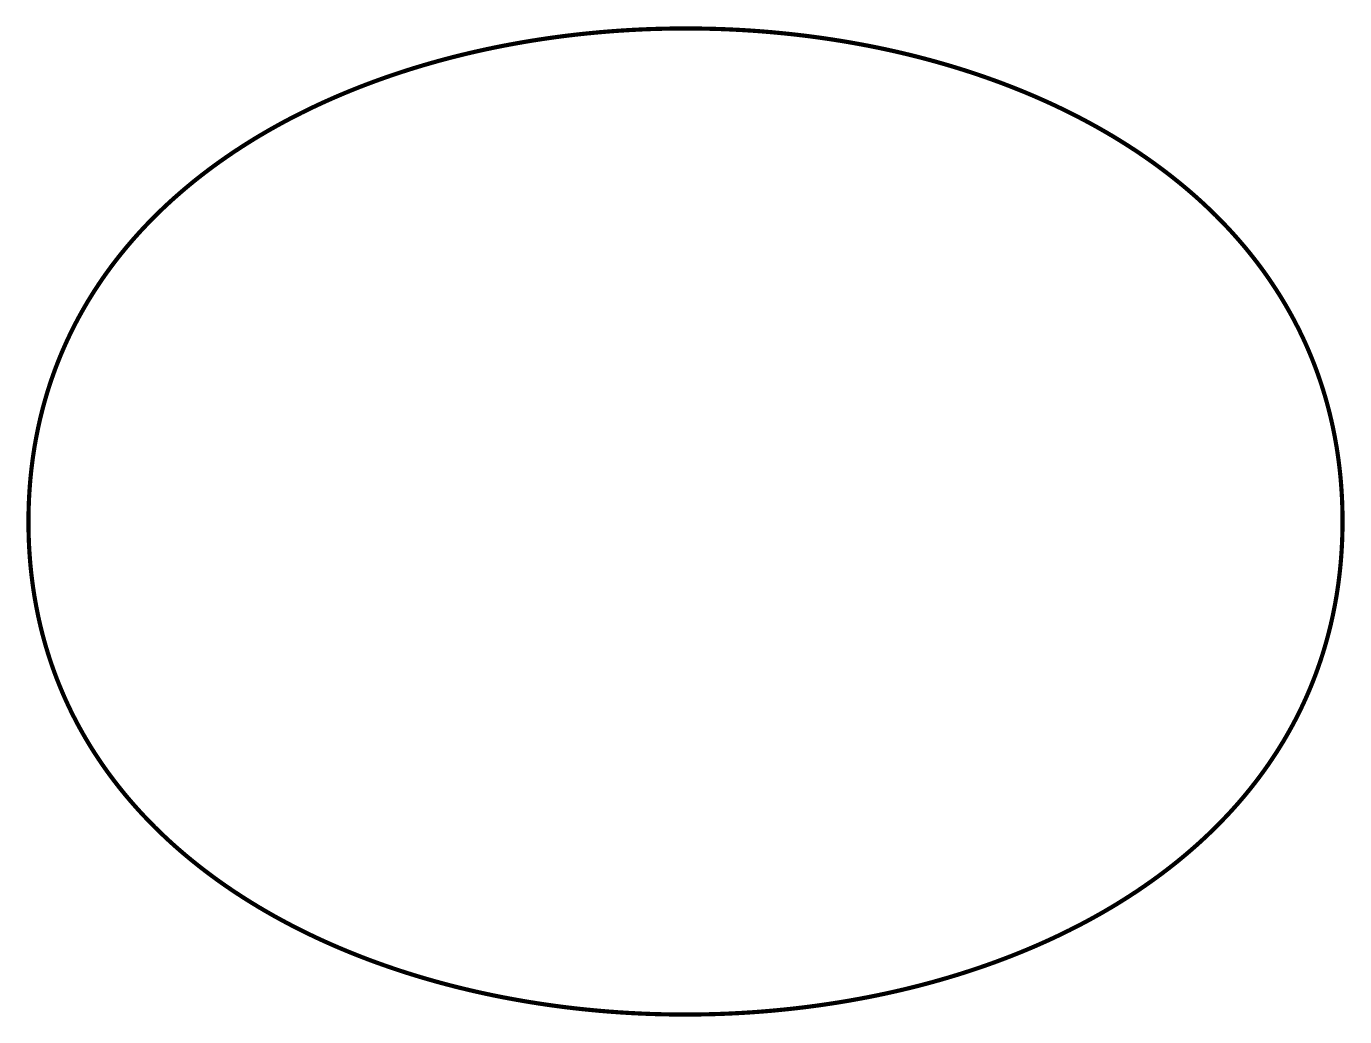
# Model space of a CAD drawing. Extents: x 0.05 to 3.21, y 0.05 to 2.42.
import ezdxf

# ---------------------------------------------------------------- set-up
doc = ezdxf.new("R2010")
doc.units = 0
doc.header["$LTSCALE"] = 0.166667
doc.layers.add('FOREGROUND', color=7, linetype='CONTINUOUS')

msp = doc.modelspace()

# ---------------------------------------------------------------- linework, layer by layer
at = {"layer": 'FOREGROUND', "linetype": 'CONTINUOUS', "const_width": 0.01}
msp.add_lwpolyline([(3.2, 1.231667), (3.199894, 1.247012), (3.199589, 1.262257), (3.199087, 1.277402), (3.198388, 1.292447), (3.197495, 1.307391), (3.196407, 1.322235), (3.195127, 1.336979), (3.193656, 1.351622), (3.191996, 1.366165), (3.190146, 1.380608), (3.18811, 1.394951), (3.185887, 1.409193), (3.18348, 1.423335), (3.18089, 1.437377), (3.178117, 1.451318), (3.175164, 1.465159), (3.172031, 1.4789), (3.168721, 1.49254), (3.165233, 1.506081), (3.16157, 1.51952), (3.157733, 1.53286), (3.153723, 1.546099), (3.149541, 1.559239), (3.14519, 1.572277), (3.140669, 1.585216), (3.13598, 1.598054), (3.131125, 1.610792), (3.126105, 1.623429), (3.120922, 1.635967), (3.115576, 1.648404), (3.110068, 1.660741), (3.104401, 1.672977), (3.098575, 1.685113), (3.092593, 1.697149), (3.086454, 1.709084), (3.08016, 1.72092), (3.073714, 1.732655), (3.067115, 1.744289), (3.060365, 1.755824), (3.053466, 1.767258), (3.046419, 1.778592), (3.039226, 1.789825), (3.031886, 1.800958), (3.024403, 1.811991), (3.016777, 1.822924), (3.009009, 1.833756), (3.0011, 1.844488), (2.993053, 1.85512), (2.984868, 1.865652), (2.976547, 1.876083), (2.968091, 1.886414), (2.959501, 1.896644), (2.950778, 1.906775), (2.941925, 1.916805), (2.932941, 1.926734), (2.923829, 1.936564), (2.91459, 1.946293), (2.905225, 1.955922), (2.895735, 1.96545), (2.886122, 1.974879), (2.876387, 1.984207), (2.866531, 1.993434), (2.856556, 2.002562), (2.846462, 2.011589), (2.836252, 2.020515), (2.825926, 2.029342), (2.815486, 2.038068), (2.804934, 2.046694), (2.794269, 2.05522), (2.783495, 2.063645), (2.772611, 2.07197), (2.76162, 2.080195), (2.750522, 2.088319), (2.73932, 2.096343), (2.728013, 2.104267), (2.716604, 2.112091), (2.705094, 2.119814), (2.693484, 2.127437), (2.681776, 2.13496), (2.66997, 2.142382), (2.658068, 2.149704), (2.646072, 2.156926), (2.633983, 2.164048), (2.621801, 2.171069), (2.609529, 2.17799), (2.597167, 2.18481), (2.584717, 2.191531), (2.57218, 2.198151), (2.559558, 2.20467), (2.546852, 2.21109), (2.534063, 2.217409), (2.521192, 2.223628), (2.508241, 2.229746), (2.495211, 2.235765), (2.482103, 2.241683), (2.468919, 2.2475), (2.45566, 2.253218), (2.442327, 2.258835), (2.428921, 2.264352), (2.415445, 2.269768), (2.401898, 2.275084), (2.388283, 2.2803), (2.374601, 2.285416), (2.360853, 2.290431), (2.34704, 2.295346), (2.333164, 2.300161), (2.319226, 2.304876), (2.305227, 2.30949), (2.291169, 2.314004), (2.277052, 2.318417), (2.262879, 2.32273), (2.24865, 2.326943), (2.234367, 2.331056), (2.220032, 2.335068), (2.205644, 2.33898), (2.191207, 2.342792), (2.17672, 2.346504), (2.162186, 2.350115), (2.147605, 2.353626), (2.132979, 2.357036), (2.118309, 2.360347), (2.103597, 2.363557), (2.088844, 2.366667), (2.074051, 2.369676), (2.05922, 2.372585), (2.044351, 2.375394), (2.029446, 2.378102), (2.014507, 2.380711), (1.999534, 2.383219), (1.984529, 2.385626), (1.969494, 2.387934), (1.954429, 2.390141), (1.939336, 2.392247), (1.924216, 2.394254), (1.909071, 2.39616), (1.893901, 2.397966), (1.878709, 2.399672), (1.863495, 2.401277), (1.84826, 2.402782), (1.833007, 2.404187), (1.817736, 2.405491), (1.802449, 2.406695), (1.787146, 2.407799), (1.77183, 2.408802), (1.756501, 2.409706), (1.741162, 2.410508), (1.725812, 2.411211), (1.710454, 2.411813), (1.695088, 2.412315), (1.679717, 2.412717), (1.664341, 2.413019), (1.648961, 2.41322), (1.63358, 2.41332), (1.618198, 2.413321), (1.602816, 2.413221), (1.587436, 2.413021), (1.57206, 2.412721), (1.556688, 2.41232), (1.541321, 2.411819), (1.525962, 2.411218), (1.510612, 2.410516), (1.495271, 2.409715), (1.47994, 2.408812), (1.464623, 2.40781), (1.449319, 2.406707), (1.434029, 2.405504), (1.418757, 2.404201), (1.403501, 2.402797), (1.388265, 2.401293), (1.373048, 2.399689), (1.357853, 2.397985), (1.342681, 2.39618), (1.327533, 2.394275), (1.31241, 2.392269), (1.297314, 2.390164), (1.282245, 2.387958), (1.267206, 2.385651), (1.252198, 2.383245), (1.237222, 2.380738), (1.222278, 2.378131), (1.207369, 2.375423), (1.192496, 2.372615), (1.17766, 2.369707), (1.162863, 2.366699), (1.148105, 2.36359), (1.133388, 2.360381), (1.118714, 2.357072), (1.104083, 2.353662), (1.089497, 2.350152), (1.074957, 2.346542), (1.060465, 2.342832), (1.046021, 2.339021), (1.031628, 2.33511), (1.017286, 2.331098), (1.002997, 2.326987), (0.988762, 2.322775), (0.974582, 2.318462), (0.960459, 2.31405), (0.946394, 2.309537), (0.932389, 2.304924), (0.918443, 2.30021), (0.90456, 2.295396), (0.89074, 2.290482), (0.876984, 2.285468), (0.863294, 2.280353), (0.849671, 2.275138), (0.836117, 2.269823), (0.822632, 2.264408), (0.809218, 2.258892), (0.795877, 2.253276), (0.782609, 2.247559), (0.769416, 2.241742), (0.7563, 2.235825), (0.743261, 2.229808), (0.7303, 2.22369), (0.71742, 2.217472), (0.704621, 2.211154), (0.691905, 2.204735), (0.679273, 2.198217), (0.666727, 2.191597), (0.654267, 2.184878), (0.641895, 2.178058), (0.629612, 2.171138), (0.61742, 2.164118), (0.60532, 2.156997), (0.593313, 2.149776), (0.5814, 2.142455), (0.569583, 2.135033), (0.557863, 2.127511), (0.546242, 2.119889), (0.53472, 2.112167), (0.5233, 2.104344), (0.511981, 2.096421), (0.500766, 2.088397), (0.489656, 2.080274), (0.478653, 2.07205), (0.467757, 2.063726), (0.456969, 2.055301), (0.446292, 2.046776), (0.435727, 2.038151), (0.425274, 2.029425), (0.414935, 2.0206), (0.404711, 2.011674), (0.394604, 2.002647), (0.384615, 1.99352), (0.374745, 1.984294), (0.364996, 1.974966), (0.355369, 1.965539), (0.345865, 1.956011), (0.336485, 1.946383), (0.327231, 1.936654), (0.318104, 1.926825), (0.309106, 1.916896), (0.300237, 1.906867), (0.291499, 1.896737), (0.282894, 1.886507), (0.274422, 1.876177), (0.266085, 1.865746), (0.257885, 1.855215), (0.249821, 1.844584), (0.241897, 1.833853), (0.234113, 1.823021), (0.22647, 1.812089), (0.21897, 1.801056), (0.211614, 1.789924), (0.204403, 1.778691), (0.197339, 1.767357), (0.190423, 1.755924), (0.183656, 1.74439), (0.17704, 1.732755), (0.170576, 1.721021), (0.164264, 1.709186), (0.158108, 1.697251), (0.152107, 1.685215), (0.146263, 1.67308), (0.140577, 1.660844), (0.135051, 1.648507), (0.129687, 1.636071), (0.124484, 1.623534), (0.119445, 1.610897), (0.114571, 1.598159), (0.109863, 1.585321), (0.105323, 1.572383), (0.100951, 1.559344), (0.09675, 1.546206), (0.09272, 1.532967), (0.088863, 1.519627), (0.08518, 1.506188), (0.081672, 1.492648), (0.078341, 1.479007), (0.075187, 1.465267), (0.072213, 1.451426), (0.06942, 1.437485), (0.066808, 1.423443), (0.06438, 1.409301), (0.062136, 1.395059), (0.060078, 1.380717), (0.058207, 1.366274), (0.056524, 1.351731), (0.055031, 1.337088), (0.053729, 1.322344), (0.052619, 1.3075), (0.051703, 1.292556), (0.050982, 1.277512), (0.050457, 1.262367), (0.050129, 1.247122), (0.050001, 1.231776), (0.050001, 1.231776), (0.050104, 1.216431), (0.050407, 1.201186), (0.050907, 1.186041), (0.051604, 1.170996), (0.052496, 1.156052), (0.053582, 1.141208), (0.05486, 1.126464), (0.056329, 1.11182), (0.057988, 1.097277), (0.059835, 1.082834), (0.06187, 1.068491), (0.064091, 1.054249), (0.066496, 1.040107), (0.069085, 1.026065), (0.071856, 1.012123), (0.074807, 0.998282), (0.077938, 0.984541), (0.081247, 0.9709), (0.084733, 0.95736), (0.088394, 0.94392), (0.09223, 0.93058), (0.096238, 0.91734), (0.100418, 0.904201), (0.104769, 0.891162), (0.109288, 0.878223), (0.113975, 0.865384), (0.118828, 0.852646), (0.123846, 0.840008), (0.129029, 0.827471), (0.134373, 0.815033), (0.139879, 0.802696), (0.145544, 0.790459), (0.151369, 0.778323), (0.15735, 0.766286), (0.163487, 0.75435), (0.169779, 0.742515), (0.176225, 0.730779), (0.182822, 0.719144), (0.18957, 0.707609), (0.196468, 0.696175), (0.203513, 0.68484), (0.210706, 0.673606), (0.218043, 0.662473), (0.225526, 0.651439), (0.233151, 0.640506), (0.240917, 0.629673), (0.248824, 0.618941), (0.25687, 0.608308), (0.265053, 0.597776), (0.273373, 0.587344), (0.281828, 0.577013), (0.290417, 0.566782), (0.299138, 0.556651), (0.307991, 0.54662), (0.316973, 0.53669), (0.326084, 0.52686), (0.335322, 0.51713), (0.344686, 0.5075), (0.354174, 0.497971), (0.363786, 0.488542), (0.37352, 0.479214), (0.383375, 0.469985), (0.393349, 0.460857), (0.403442, 0.45183), (0.413651, 0.442902), (0.423975, 0.434075), (0.434414, 0.425348), (0.444966, 0.416721), (0.455629, 0.408195), (0.466403, 0.399769), (0.477285, 0.391443), (0.488275, 0.383217), (0.499372, 0.375092), (0.510574, 0.367067), (0.521879, 0.359143), (0.533287, 0.351318), (0.544796, 0.343594), (0.556405, 0.33597), (0.568113, 0.328447), (0.579918, 0.321024), (0.591818, 0.313701), (0.603814, 0.306478), (0.615902, 0.299356), (0.628083, 0.292334), (0.640355, 0.285412), (0.652715, 0.278591), (0.665164, 0.271869), (0.6777, 0.265248), (0.690322, 0.258728), (0.703027, 0.252307), (0.715816, 0.245987), (0.728686, 0.239768), (0.741636, 0.233648), (0.754665, 0.227629), (0.767772, 0.22171), (0.780956, 0.215892), (0.794214, 0.210173), (0.807547, 0.204555), (0.820951, 0.199037), (0.834427, 0.19362), (0.847973, 0.188303), (0.861587, 0.183086), (0.875269, 0.177969), (0.889017, 0.172953), (0.902829, 0.168037), (0.916704, 0.163221), (0.930642, 0.158506), (0.94464, 0.153891), (0.958698, 0.149376), (0.972814, 0.144962), (0.986986, 0.140647), (1.001214, 0.136433), (1.015497, 0.13232), (1.029832, 0.128306), (1.044219, 0.124393), (1.058656, 0.12058), (1.073142, 0.116868), (1.087676, 0.113256), (1.102257, 0.109744), (1.116882, 0.106332), (1.131551, 0.103021), (1.146263, 0.09981), (1.161016, 0.096699), (1.175808, 0.093689), (1.190639, 0.090778), (1.205508, 0.087969), (1.220412, 0.085259), (1.235351, 0.08265), (1.250324, 0.080141), (1.265328, 0.077732), (1.280363, 0.075424), (1.295428, 0.073215), (1.310521, 0.071108), (1.32564, 0.0691), (1.340785, 0.067193), (1.355955, 0.065386), (1.371147, 0.063679), (1.386361, 0.062073), (1.401595, 0.060567), (1.416848, 0.059161), (1.432119, 0.057856), (1.447406, 0.056651), (1.462708, 0.055546), (1.478025, 0.054541), (1.493353, 0.053637), (1.508693, 0.052833), (1.524042, 0.052129), (1.539401, 0.051526), (1.554766, 0.051023), (1.570137, 0.05062), (1.585513, 0.050318), (1.600893, 0.050115), (1.616274, 0.050013), (1.631656, 0.050012), (1.647038, 0.05011), (1.662418, 0.050309), (1.677794, 0.050609), (1.693166, 0.051008), (1.708533, 0.051508), (1.723892, 0.052108), (1.739243, 0.052809), (1.754584, 0.05361), (1.769914, 0.054511), (1.785232, 0.055512), (1.800536, 0.056614), (1.815826, 0.057816), (1.831099, 0.059118), (1.846354, 0.060521), (1.861591, 0.062023), (1.876808, 0.063627), (1.892003, 0.06533), (1.907175, 0.067134), (1.922324, 0.069038), (1.937447, 0.071042), (1.952543, 0.073147), (1.967612, 0.075352), (1.982651, 0.077657), (1.99766, 0.080063), (2.012637, 0.082569), (2.02758, 0.085175), (2.042489, 0.087881), (2.057363, 0.090688), (2.072199, 0.093595), (2.086997, 0.096602), (2.101755, 0.09971), (2.116472, 0.102918), (2.131147, 0.106226), (2.145779, 0.109635), (2.160365, 0.113144), (2.174905, 0.116753), (2.189398, 0.120462), (2.203842, 0.124272), (2.218236, 0.128182), (2.232578, 0.132193), (2.246868, 0.136303), (2.261103, 0.140514), (2.275283, 0.144826), (2.289407, 0.149237), (2.303473, 0.153749), (2.317479, 0.158361), (2.331425, 0.163074), (2.345309, 0.167887), (2.359129, 0.1728), (2.372886, 0.177813), (2.386576, 0.182927), (2.4002, 0.188141), (2.413755, 0.193455), (2.42724, 0.19887), (2.440655, 0.204385), (2.453997, 0.21), (2.467265, 0.215716), (2.480459, 0.221532), (2.493576, 0.227448), (2.506616, 0.233464), (2.519577, 0.239581), (2.532458, 0.245798), (2.545258, 0.252115), (2.557974, 0.258533), (2.570607, 0.265051), (2.583155, 0.271669), (2.595615, 0.278388), (2.607988, 0.285207), (2.620272, 0.292126), (2.632465, 0.299146), (2.644566, 0.306265), (2.656574, 0.313486), (2.668488, 0.320806), (2.680305, 0.328227), (2.692026, 0.335748), (2.703648, 0.343369), (2.715171, 0.351091), (2.726593, 0.358913), (2.737912, 0.366835), (2.749128, 0.374858), (2.760239, 0.382981), (2.771243, 0.391204), (2.78214, 0.399527), (2.792929, 0.407951), (2.803607, 0.416475), (2.814174, 0.4251), (2.824628, 0.433824), (2.834968, 0.44265), (2.845193, 0.451575), (2.855301, 0.460601), (2.865291, 0.469727), (2.875162, 0.478953), (2.884912, 0.488279), (2.89454, 0.497706), (2.904046, 0.507234), (2.913427, 0.516861), (2.922682, 0.526589), (2.93181, 0.536417), (2.940809, 0.546346), (2.949679, 0.556374), (2.958418, 0.566504), (2.967025, 0.576733), (2.975498, 0.587063), (2.983836, 0.597493), (2.992038, 0.608023), (3.000103, 0.618654), (3.008028, 0.629385), (3.015814, 0.640216), (3.023458, 0.651147), (3.03096, 0.662179), (3.038317, 0.673312), (3.045529, 0.684544), (3.052595, 0.695877), (3.059512, 0.70731), (3.06628, 0.718843), (3.072898, 0.730477), (3.079364, 0.742211), (3.085677, 0.754046), (3.091835, 0.76598), (3.097837, 0.778015), (3.103683, 0.790151), (3.10937, 0.802386), (3.114897, 0.814722), (3.120263, 0.827159), (3.125468, 0.839695), (3.130508, 0.852332), (3.135384, 0.865069), (3.140093, 0.877907), (3.144635, 0.890845), (3.149008, 0.903883), (3.153211, 0.917021), (3.157243, 0.93026), (3.161101, 0.943599), (3.164786, 0.957039), (3.168296, 0.970578), (3.171629, 0.984218), (3.174784, 0.997959), (3.177759, 1.011799), (3.180555, 1.02574), (3.183168, 1.039782), (3.185598, 1.053923), (3.187844, 1.068165), (3.189904, 1.082508), (3.191777, 1.09695), (3.193461, 1.111493), (3.194956, 1.126136), (3.19626, 1.14088), (3.197371, 1.155724), (3.198289, 1.170668), (3.199012, 1.185712), (3.199539, 1.200857), (3.199869, 1.216102), (3.199999, 1.231448)], close=True, dxfattribs=at)

doc.saveas('drawing.dxf')
